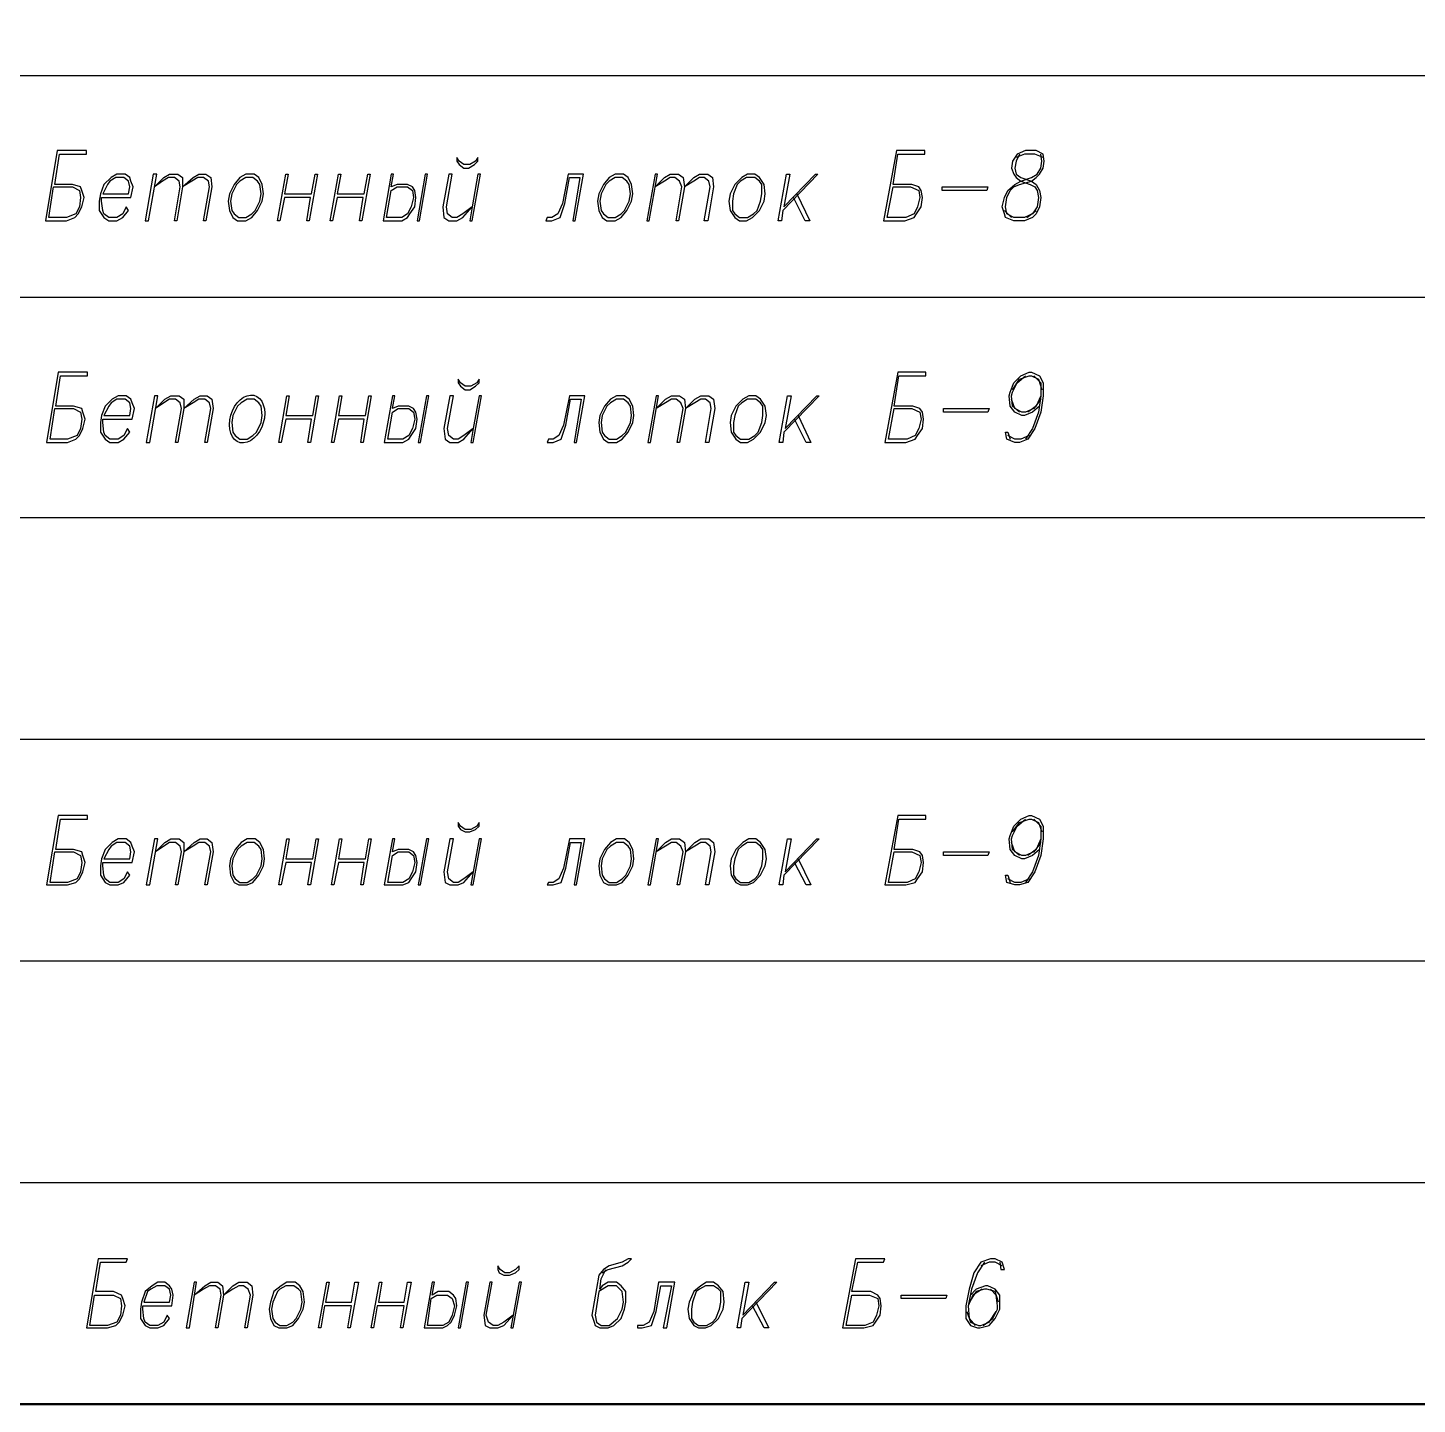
# Model space of a CAD drawing. Header units: millimetres. Extents: x 4241 to 6572, y 870 to 1291.
# Drawn here: x 5782.4 to 5832.6, y 977.6 to 1027.2 of the extents above; entities that cross this region are included whole.
import ezdxf

# ---------------------------------------------------------------- set-up
doc = ezdxf.new("R2010")
doc.units = ezdxf.units.MM
doc.layers.add('PDF _0', color=7, linetype='Continuous')

msp = doc.modelspace()

# ---------------------------------------------------------------- linework, layer by layer
at = {"layer": 'PDF _0', "lineweight": 50}
msp.add_lwpolyline([(5883.6259, 977.5531), (5693.6273, 977.5531), (5693.6273, 1176.5266), (5883.6259, 1176.5266)], close=True, dxfattribs=at)
at = {"layer": 'PDF _0', "lineweight": 30}
for points in [[(5693.6273, 1025.5184), (5883.6259, 1025.5184)], [(5693.6273, 1017.5171), (5883.6259, 1017.5171)], [(5693.6273, 1009.5582), (5883.6259, 1009.5582)], [(5693.6273, 1001.5569), (5883.6259, 1001.5569)], [(5693.6273, 993.5556), (5883.6259, 993.5556)], [(5693.6273, 985.5543), (5883.6259, 985.5543)]]:
    msp.add_lwpolyline(points, dxfattribs=at)
at = {"layer": 'PDF _0', "lineweight": 25}
for points in [[(5783.5888, 1022.682), (5784.5625, 1022.682), (5784.5625, 1022.809), (5783.5041, 1022.809), (5783.0808, 1020.2689), (5783.8428, 1020.2689), (5784.1391, 1020.3959), (5784.2662, 1020.5229), (5784.3932, 1020.7769), (5784.4778, 1021.1156), (5784.3932, 1021.3696), (5784.3508, 1021.4966), (5784.0545, 1021.5813), (5783.4195, 1021.5813)], [(5798.7023, 1022.555), (5798.6176, 1022.428), (5798.406, 1022.301), (5798.1943, 1022.301), (5798.025, 1022.428), (5797.9403, 1022.555), (5797.9403, 1022.428), (5798.025, 1022.301), (5798.1943, 1022.1739), (5798.3636, 1022.1739), (5798.5753, 1022.301), (5798.7023, 1022.428)], [(5813.8582, 1022.682), (5814.8319, 1022.682), (5814.8319, 1022.809), (5813.8158, 1022.809), (5813.3502, 1020.2689), (5814.1122, 1020.2689), (5814.4509, 1020.3959), (5814.5355, 1020.5229), (5814.7049, 1020.7769), (5814.7472, 1021.1156), (5814.7049, 1021.3696), (5814.6202, 1021.4966), (5814.3662, 1021.5813), (5813.6888, 1021.5813)], [(5818.4727, 1022.809), (5818.1763, 1022.682), (5818.007, 1022.428), (5817.9647, 1022.1739), (5818.0493, 1021.9623), (5818.134, 1021.8353), (5818.3033, 1021.7083), (5818.642, 1021.5813), (5818.8113, 1021.4966), (5818.896, 1021.3696), (5818.9384, 1021.1156), (5818.896, 1020.7769), (5818.7267, 1020.5229), (5818.4303, 1020.3959), (5818.0493, 1020.3959), (5817.7953, 1020.5229), (5817.753, 1020.7769), (5817.7953, 1021.1156), (5817.9223, 1021.3696), (5818.0493, 1021.4966), (5818.261, 1021.5813), (5818.6843, 1021.7083), (5818.8537, 1021.8353), (5818.9807, 1021.9623), (5819.1077, 1022.1739), (5819.15, 1022.428), (5819.1077, 1022.682), (5818.8537, 1022.809)], [(5783.3771, 1021.4966), (5784.0545, 1021.4966), (5784.3085, 1021.3696), (5784.3508, 1021.1156), (5784.3085, 1020.7769), (5784.1815, 1020.5229), (5783.8428, 1020.3959), (5783.2078, 1020.3959)], [(5785.1128, 1021.1156), (5786.1712, 1021.1156), (5786.2559, 1021.4966), (5786.1712, 1021.7083), (5786.1289, 1021.8353), (5785.9595, 1021.9623), (5785.6632, 1021.9623), (5785.4515, 1021.8353), (5785.1975, 1021.5813), (5785.0705, 1021.2426), (5785.0282, 1020.9886), (5785.0282, 1020.6499), (5785.1975, 1020.3959), (5785.3669, 1020.2689), (5785.6632, 1020.2689), (5785.8749, 1020.3959), (5786.0865, 1020.6499), (5786.0019, 1020.7769), (5785.8749, 1020.5229), (5785.6632, 1020.3959), (5785.3669, 1020.3959), (5785.1975, 1020.5229), (5785.1552, 1020.6499), (5785.1128, 1020.9886)], [(5786.0865, 1021.2426), (5786.1289, 1021.4966), (5786.0865, 1021.7083), (5785.9172, 1021.8353), (5785.6209, 1021.8353), (5785.4092, 1021.7083), (5785.3245, 1021.5813), (5785.1552, 1021.2426)], [(5786.8062, 1020.2689), (5787.1026, 1021.9623), (5786.9756, 1021.9623), (5786.6792, 1020.2689)], [(5787.8223, 1020.2689), (5787.7376, 1020.2689), (5787.9493, 1021.4966), (5787.9069, 1021.7083), (5787.7376, 1021.8353), (5787.5259, 1021.8353), (5787.3143, 1021.7083), (5787.0179, 1021.4966), (5787.3566, 1021.8353), (5787.5683, 1021.9623), (5787.8646, 1021.9623), (5788.0339, 1021.8353), (5788.0339, 1021.4966)], [(5788.8806, 1020.2689), (5788.796, 1020.2689), (5789.0076, 1021.4966), (5788.9653, 1021.7083), (5788.796, 1021.8353), (5788.5843, 1021.8353), (5788.3726, 1021.7083), (5788.0339, 1021.4966), (5788.415, 1021.8353), (5788.6266, 1021.9623), (5788.8806, 1021.9623), (5789.05, 1021.8353), (5789.0923, 1021.4966)], [(5790.32, 1021.9623), (5790.1084, 1021.8353), (5789.8967, 1021.5813), (5789.7273, 1021.2426), (5789.685, 1020.9886), (5789.7273, 1020.6499), (5789.8543, 1020.3959), (5790.0237, 1020.2689), (5790.32, 1020.2689), (5790.5317, 1020.3959), (5790.7434, 1020.6499), (5790.9127, 1020.9886), (5790.955, 1021.2426), (5790.9127, 1021.5813), (5790.7857, 1021.8353), (5790.6164, 1021.9623)], [(5790.32, 1021.8353), (5790.1084, 1021.7083), (5789.9813, 1021.5813), (5789.812, 1021.2426), (5789.7697, 1020.9886), (5789.812, 1020.6499), (5789.8967, 1020.5229), (5790.066, 1020.3959), (5790.32, 1020.3959), (5790.5317, 1020.5229), (5790.6587, 1020.6499), (5790.828, 1020.9886), (5790.8704, 1021.2426), (5790.828, 1021.5813), (5790.7434, 1021.7083), (5790.574, 1021.8353)], [(5791.5477, 1020.2689), (5791.4631, 1020.2689), (5791.7594, 1021.9623), (5791.8441, 1021.9623), (5791.7171, 1021.2426), (5792.6908, 1021.2426), (5792.8178, 1021.9623), (5792.9025, 1021.9623), (5792.6061, 1020.2689), (5792.5214, 1020.2689), (5792.6484, 1021.1156), (5791.7171, 1021.1156)], [(5793.4528, 1020.2689), (5793.3681, 1020.2689), (5793.6645, 1021.9623), (5793.7491, 1021.9623), (5793.6221, 1021.2426), (5794.5958, 1021.2426), (5794.7228, 1021.9623), (5794.8075, 1021.9623), (5794.5112, 1020.2689), (5794.4265, 1020.2689), (5794.5535, 1021.1156), (5793.6221, 1021.1156)], [(5795.5695, 1021.9623), (5795.2732, 1020.2689), (5795.9506, 1020.2689), (5796.1622, 1020.3959), (5796.2469, 1020.5229), (5796.4162, 1020.7769), (5796.4586, 1021.1156), (5796.4162, 1021.3696), (5796.3316, 1021.4966), (5796.1622, 1021.5813), (5795.7812, 1021.5813), (5795.5695, 1021.4966), (5795.6542, 1021.9623)], [(5795.5695, 1021.3696), (5795.7812, 1021.4966), (5796.1622, 1021.4966), (5796.3316, 1021.3696), (5796.3739, 1021.1156), (5796.2892, 1020.7769), (5796.1622, 1020.5229), (5795.9506, 1020.3959), (5795.4002, 1020.3959)], [(5796.8819, 1021.9623), (5796.7973, 1021.9623), (5796.5009, 1020.2689), (5796.5856, 1020.2689)], [(5798.4906, 1020.7769), (5798.152, 1020.5229), (5797.9403, 1020.3959), (5797.771, 1020.3959), (5797.6016, 1020.5229), (5797.5593, 1020.7769), (5797.771, 1021.9623), (5797.6439, 1021.9623), (5797.4323, 1020.7769), (5797.4746, 1020.3959), (5797.6439, 1020.2689), (5797.9403, 1020.2689), (5798.152, 1020.3959), (5798.4906, 1020.7769), (5798.406, 1020.2689), (5798.4906, 1020.2689), (5798.787, 1021.9623), (5798.7023, 1021.9623)], [(5802.1314, 1020.2689), (5802.2161, 1020.2689), (5802.5124, 1021.9623), (5801.9621, 1021.9623), (5801.7504, 1020.9039), (5801.5811, 1020.5229), (5801.3694, 1020.3959), (5801.2001, 1020.3959), (5801.1577, 1020.2689), (5801.3694, 1020.2689), (5801.6658, 1020.3959), (5801.8351, 1020.9039), (5802.0044, 1021.8353), (5802.3854, 1021.8353)], [(5803.6555, 1021.9623), (5803.4438, 1021.8353), (5803.2321, 1021.5813), (5803.0628, 1021.2426), (5803.0205, 1020.9886), (5803.0628, 1020.6499), (5803.1898, 1020.3959), (5803.3591, 1020.2689), (5803.6555, 1020.2689), (5803.8672, 1020.3959), (5804.0788, 1020.6499), (5804.2482, 1020.9886), (5804.2905, 1021.2426), (5804.2482, 1021.5813), (5804.1212, 1021.8353), (5803.9518, 1021.9623)], [(5803.6555, 1021.8353), (5803.4438, 1021.7083), (5803.3168, 1021.5813), (5803.1475, 1021.2426), (5803.1051, 1020.9886), (5803.1475, 1020.6499), (5803.2321, 1020.5229), (5803.4015, 1020.3959), (5803.6555, 1020.3959), (5803.8672, 1020.5229), (5803.9942, 1020.6499), (5804.1635, 1020.9886), (5804.2058, 1021.2426), (5804.1635, 1021.5813), (5804.0788, 1021.7083), (5803.9095, 1021.8353)], [(5804.8832, 1020.2689), (5805.1795, 1021.9623), (5805.0949, 1021.9623), (5804.7985, 1020.2689)], [(5805.9416, 1020.2689), (5805.8569, 1020.2689), (5806.0686, 1021.4966), (5805.9839, 1021.7083), (5805.8146, 1021.8353), (5805.6452, 1021.8353), (5805.4336, 1021.7083), (5805.0949, 1021.4966), (5805.4336, 1021.8353), (5805.6452, 1021.9623), (5805.9416, 1021.9623), (5806.1109, 1021.8353), (5806.1532, 1021.4966)], [(5806.9999, 1020.2689), (5806.8729, 1020.2689), (5807.0846, 1021.4966), (5807.0423, 1021.7083), (5806.8729, 1021.8353), (5806.7036, 1021.8353), (5806.4919, 1021.7083), (5806.1532, 1021.4966), (5806.4919, 1021.8353), (5806.7036, 1021.9623), (5806.9999, 1021.9623), (5807.1693, 1021.8353), (5807.2116, 1021.4966)], [(5808.4393, 1021.9623), (5808.2276, 1021.8353), (5807.9736, 1021.5813), (5807.8043, 1021.2426), (5807.762, 1020.9886), (5807.8043, 1020.6499), (5807.9736, 1020.3959), (5808.143, 1020.2689), (5808.397, 1020.2689), (5808.6087, 1020.3959), (5808.8627, 1020.6499), (5809.032, 1020.9886), (5809.0743, 1021.2426), (5809.032, 1021.5813), (5808.8627, 1021.8353), (5808.6933, 1021.9623)], [(5808.397, 1021.8353), (5808.1853, 1021.7083), (5808.0583, 1021.5813), (5807.9313, 1021.2426), (5807.889, 1020.9886), (5807.889, 1020.6499), (5807.9736, 1020.5229), (5808.143, 1020.3959), (5808.4393, 1020.3959), (5808.651, 1020.5229), (5808.778, 1020.6499), (5808.905, 1020.9886), (5808.9473, 1021.2426), (5808.9473, 1021.5813), (5808.8627, 1021.7083), (5808.6933, 1021.8353)], [(5809.7517, 1020.7769), (5810.8947, 1021.9623), (5810.9794, 1021.9623), (5809.7094, 1020.6499), (5809.667, 1020.2689), (5809.54, 1020.2689), (5809.8364, 1021.9623), (5809.9634, 1021.9623)], [(5813.6888, 1021.4966), (5814.3239, 1021.4966), (5814.6202, 1021.3696), (5814.6625, 1021.1156), (5814.5779, 1020.7769), (5814.4509, 1020.5229), (5814.1545, 1020.3959), (5813.4772, 1020.3959)], [(5817.0756, 1021.3696), (5815.4669, 1021.3696), (5815.4669, 1021.4966), (5817.118, 1021.4966)], [(5783.6311, 1014.6807), (5784.6048, 1014.6807), (5784.6048, 1014.8077), (5783.5465, 1014.8077), (5783.1231, 1012.2676), (5783.8851, 1012.2676), (5784.1815, 1012.3946), (5784.3085, 1012.5216), (5784.4355, 1012.7756), (5784.5202, 1013.1143), (5784.4355, 1013.3683), (5784.3932, 1013.4953), (5784.0968, 1013.58), (5783.4618, 1013.58)], [(5798.7447, 1014.5537), (5798.66, 1014.4267), (5798.4483, 1014.2997), (5798.2366, 1014.2997), (5798.0673, 1014.4267), (5797.9826, 1014.5537), (5797.9826, 1014.4267), (5798.0673, 1014.2997), (5798.2366, 1014.1727), (5798.406, 1014.1727), (5798.6176, 1014.2997), (5798.7447, 1014.4267)], [(5813.9005, 1014.6807), (5814.8742, 1014.6807), (5814.8742, 1014.8077), (5813.8582, 1014.8077), (5813.3925, 1012.2676), (5814.1545, 1012.2676), (5814.4932, 1012.3946), (5814.5779, 1012.5216), (5814.7472, 1012.7756), (5814.7895, 1013.1143), (5814.7472, 1013.3683), (5814.6625, 1013.4953), (5814.4085, 1013.58), (5813.7312, 1013.58)], [(5785.1552, 1013.1143), (5786.2136, 1013.1143), (5786.2982, 1013.4953), (5786.2136, 1013.707), (5786.1712, 1013.834), (5786.0019, 1013.961), (5785.7055, 1013.961), (5785.4939, 1013.834), (5785.2399, 1013.58), (5785.1128, 1013.2413), (5785.0705, 1012.9873), (5785.0705, 1012.6486), (5785.2399, 1012.3946), (5785.4092, 1012.2676), (5785.7055, 1012.2676), (5785.9172, 1012.3946), (5786.1289, 1012.6486), (5786.0442, 1012.7756), (5785.9172, 1012.5216), (5785.7055, 1012.3946), (5785.4092, 1012.3946), (5785.2399, 1012.5216), (5785.1975, 1012.6486), (5785.1552, 1012.9873)], [(5786.8486, 1012.2676), (5787.1449, 1013.961), (5787.0179, 1013.961), (5786.7216, 1012.2676)], [(5787.8646, 1012.2676), (5787.7799, 1012.2676), (5787.9916, 1013.4953), (5787.9493, 1013.707), (5787.7799, 1013.834), (5787.5683, 1013.834), (5787.3566, 1013.707), (5787.0602, 1013.4953), (5787.3989, 1013.834), (5787.6106, 1013.961), (5787.9069, 1013.961), (5788.0763, 1013.834), (5788.0763, 1013.4953)], [(5788.923, 1012.2676), (5788.8383, 1012.2676), (5789.05, 1013.4953), (5789.0076, 1013.707), (5788.8383, 1013.834), (5788.6266, 1013.834), (5788.415, 1013.707), (5788.0763, 1013.4953), (5788.4573, 1013.834), (5788.669, 1013.961), (5788.923, 1013.961), (5789.0923, 1013.834), (5789.1347, 1013.4953)], [(5791.5901, 1012.2676), (5791.5054, 1012.2676), (5791.8017, 1013.961), (5791.8864, 1013.961), (5791.7594, 1013.2413), (5792.7331, 1013.2413), (5792.8601, 1013.961), (5792.9448, 1013.961), (5792.6484, 1012.2676), (5792.5638, 1012.2676), (5792.6908, 1013.1143), (5791.7594, 1013.1143)], [(5793.4951, 1012.2676), (5793.4105, 1012.2676), (5793.7068, 1013.961), (5793.7915, 1013.961), (5793.6645, 1013.2413), (5794.6382, 1013.2413), (5794.7652, 1013.961), (5794.8499, 1013.961), (5794.5535, 1012.2676), (5794.4688, 1012.2676), (5794.5958, 1013.1143), (5793.6645, 1013.1143)], [(5795.6119, 1013.961), (5795.3155, 1012.2676), (5795.9929, 1012.2676), (5796.2046, 1012.3946), (5796.2892, 1012.5216), (5796.4586, 1012.7756), (5796.5009, 1013.1143), (5796.4586, 1013.3683), (5796.3739, 1013.4953), (5796.2046, 1013.58), (5795.8236, 1013.58), (5795.6119, 1013.4953), (5795.6965, 1013.961)], [(5796.9243, 1013.961), (5796.8396, 1013.961), (5796.5432, 1012.2676), (5796.6279, 1012.2676)], [(5798.533, 1012.7756), (5798.1943, 1012.5216), (5797.9826, 1012.3946), (5797.8133, 1012.3946), (5797.6439, 1012.5216), (5797.6016, 1012.7756), (5797.8133, 1013.961), (5797.6863, 1013.961), (5797.4746, 1012.7756), (5797.5169, 1012.3946), (5797.6863, 1012.2676), (5797.9826, 1012.2676), (5798.1943, 1012.3946), (5798.533, 1012.7756), (5798.4483, 1012.2676), (5798.533, 1012.2676), (5798.8293, 1013.961), (5798.7447, 1013.961)], [(5802.1738, 1012.2676), (5802.2584, 1012.2676), (5802.5548, 1013.961), (5802.0044, 1013.961), (5801.7928, 1012.9026), (5801.6234, 1012.5216), (5801.4117, 1012.3946), (5801.2424, 1012.3946), (5801.2001, 1012.2676), (5801.4117, 1012.2676), (5801.7081, 1012.3946), (5801.8774, 1012.9026), (5802.0468, 1013.834), (5802.4278, 1013.834)], [(5803.6978, 1013.961), (5803.4862, 1013.834), (5803.2745, 1013.58), (5803.1051, 1013.2413), (5803.0628, 1012.9873), (5803.1051, 1012.6486), (5803.2321, 1012.3946), (5803.4015, 1012.2676), (5803.6978, 1012.2676), (5803.9095, 1012.3946), (5804.1212, 1012.6486), (5804.2905, 1012.9873), (5804.3328, 1013.2413), (5804.2905, 1013.58), (5804.1635, 1013.834), (5803.9942, 1013.961)], [(5804.9255, 1012.2676), (5805.2219, 1013.961), (5805.1372, 1013.961), (5804.8409, 1012.2676)], [(5805.9839, 1012.2676), (5805.8992, 1012.2676), (5806.1109, 1013.4953), (5806.0262, 1013.707), (5805.8569, 1013.834), (5805.6876, 1013.834), (5805.4759, 1013.707), (5805.1372, 1013.4953), (5805.4759, 1013.834), (5805.6876, 1013.961), (5805.9839, 1013.961), (5806.1532, 1013.834), (5806.1956, 1013.4953)], [(5807.0423, 1012.2676), (5806.9153, 1012.2676), (5807.1269, 1013.4953), (5807.0846, 1013.707), (5806.9153, 1013.834), (5806.7459, 1013.834), (5806.5343, 1013.707), (5806.1956, 1013.4953), (5806.5343, 1013.834), (5806.7459, 1013.961), (5807.0423, 1013.961), (5807.2116, 1013.834), (5807.2539, 1013.4953)], [(5808.4817, 1013.961), (5808.27, 1013.834), (5808.016, 1013.58), (5807.8466, 1013.2413), (5807.8043, 1012.9873), (5807.8466, 1012.6486), (5808.016, 1012.3946), (5808.1853, 1012.2676), (5808.4393, 1012.2676), (5808.651, 1012.3946), (5808.905, 1012.6486), (5809.0743, 1012.9873), (5809.1167, 1013.2413), (5809.0743, 1013.58), (5808.905, 1013.834), (5808.7357, 1013.961)], [(5809.794, 1012.7756), (5810.9371, 1013.961), (5811.0217, 1013.961), (5809.7517, 1012.6486), (5809.7094, 1012.2676), (5809.5824, 1012.2676), (5809.8787, 1013.961), (5810.0057, 1013.961)], [(5783.4195, 1013.4953), (5784.0968, 1013.4953), (5784.3508, 1013.3683), (5784.3932, 1013.1143), (5784.3508, 1012.7756), (5784.2238, 1012.5216), (5783.8851, 1012.3946), (5783.2501, 1012.3946)], [(5786.1289, 1013.2413), (5786.1712, 1013.4953), (5786.1289, 1013.707), (5785.9595, 1013.834), (5785.6632, 1013.834), (5785.4515, 1013.707), (5785.3669, 1013.58), (5785.1975, 1013.2413)], [(5790.3624, 1013.834), (5790.1507, 1013.707), (5790.0237, 1013.58), (5789.8543, 1013.2413), (5789.812, 1012.9873), (5789.8543, 1012.6486), (5789.939, 1012.5216), (5790.1084, 1012.3946), (5790.3624, 1012.3946), (5790.574, 1012.5216), (5790.701, 1012.6486), (5790.8704, 1012.9873), (5790.9127, 1013.2413), (5790.8704, 1013.58), (5790.7857, 1013.707), (5790.6164, 1013.834)], [(5795.6119, 1013.3683), (5795.8236, 1013.4953), (5796.2046, 1013.4953), (5796.3739, 1013.3683), (5796.4162, 1013.1143), (5796.3316, 1012.7756), (5796.2046, 1012.5216), (5795.9929, 1012.3946), (5795.4425, 1012.3946)], [(5803.6978, 1013.834), (5803.4862, 1013.707), (5803.3591, 1013.58), (5803.1898, 1013.2413), (5803.1475, 1012.9873), (5803.1898, 1012.6486), (5803.2745, 1012.5216), (5803.4438, 1012.3946), (5803.6978, 1012.3946), (5803.9095, 1012.5216), (5804.0365, 1012.6486), (5804.2058, 1012.9873), (5804.2482, 1013.2413), (5804.2058, 1013.58), (5804.1212, 1013.707), (5803.9518, 1013.834)], [(5808.4393, 1013.834), (5808.2276, 1013.707), (5808.1006, 1013.58), (5807.9736, 1013.2413), (5807.9313, 1012.9873), (5807.9313, 1012.6486), (5808.016, 1012.5216), (5808.1853, 1012.3946), (5808.4817, 1012.3946), (5808.6933, 1012.5216), (5808.8203, 1012.6486), (5808.9473, 1012.9873), (5808.9897, 1013.2413), (5808.9897, 1013.58), (5808.905, 1013.707), (5808.7357, 1013.834)], [(5813.7312, 1013.4953), (5814.3662, 1013.4953), (5814.6625, 1013.3683), (5814.7049, 1013.1143), (5814.6202, 1012.7756), (5814.4932, 1012.5216), (5814.1969, 1012.3946), (5813.5195, 1012.3946)], [(5817.118, 1013.3683), (5815.5092, 1013.3683), (5815.5092, 1013.4953), (5817.1603, 1013.4953)], [(5783.6311, 998.6781), (5784.6048, 998.6781), (5784.6048, 998.8051), (5783.5465, 998.8051), (5783.1231, 996.3074), (5783.8851, 996.3074), (5784.1815, 996.3921), (5784.3085, 996.5191), (5784.4355, 996.7731), (5784.5202, 997.1117), (5784.4355, 997.3658), (5784.3932, 997.4928), (5784.0968, 997.5774), (5783.4618, 997.5774)], [(5798.7447, 998.5511), (5798.66, 998.4241), (5798.4483, 998.2971), (5798.2366, 998.2971), (5798.0673, 998.4241), (5797.9826, 998.5511), (5797.9826, 998.4241), (5798.0673, 998.2971), (5798.2366, 998.2125), (5798.406, 998.2125), (5798.6176, 998.2971), (5798.7447, 998.4241)], [(5813.9005, 998.6781), (5814.8742, 998.6781), (5814.8742, 998.8051), (5813.8582, 998.8051), (5813.3925, 996.3074), (5814.1545, 996.3074), (5814.4932, 996.3921), (5814.5779, 996.5191), (5814.7472, 996.7731), (5814.7895, 997.1117), (5814.7472, 997.3658), (5814.6625, 997.4928), (5814.4085, 997.5774), (5813.7312, 997.5774)], [(5785.1552, 997.1117), (5786.2136, 997.1117), (5786.2982, 997.4928), (5786.2136, 997.7044), (5786.1712, 997.8314), (5786.0019, 997.9584), (5785.7055, 997.9584), (5785.4939, 997.8314), (5785.2399, 997.5774), (5785.1128, 997.2388), (5785.0705, 996.9847), (5785.0705, 996.6461), (5785.2399, 996.3921), (5785.4092, 996.3074), (5785.7055, 996.3074), (5785.9172, 996.3921), (5786.1289, 996.6461), (5786.0442, 996.7731), (5785.9172, 996.5191), (5785.7055, 996.3921), (5785.4092, 996.3921), (5785.2399, 996.5191), (5785.1975, 996.6461), (5785.1552, 996.9847)], [(5786.8486, 996.3074), (5787.1449, 997.9584), (5787.0179, 997.9584), (5786.7216, 996.3074)], [(5787.8646, 996.3074), (5787.7799, 996.3074), (5787.9916, 997.4928), (5787.9493, 997.7044), (5787.7799, 997.8314), (5787.5683, 997.8314), (5787.3566, 997.7044), (5787.0602, 997.4928), (5787.3989, 997.8314), (5787.6106, 997.9584), (5787.9069, 997.9584), (5788.0763, 997.8314), (5788.0763, 997.4928)], [(5788.923, 996.3074), (5788.8383, 996.3074), (5789.05, 997.4928), (5789.0076, 997.7044), (5788.8383, 997.8314), (5788.6266, 997.8314), (5788.415, 997.7044), (5788.0763, 997.4928), (5788.4573, 997.8314), (5788.669, 997.9584), (5788.923, 997.9584), (5789.0923, 997.8314), (5789.1347, 997.4928)], [(5790.3624, 997.9584), (5790.1507, 997.8314), (5789.939, 997.5774), (5789.7697, 997.2388), (5789.7273, 996.9847), (5789.7697, 996.6461), (5789.8967, 996.3921), (5790.066, 996.3074), (5790.3624, 996.3074), (5790.574, 996.3921), (5790.7857, 996.6461), (5790.955, 996.9847), (5790.9974, 997.2388), (5790.955, 997.5774), (5790.828, 997.8314), (5790.6587, 997.9584)], [(5791.5901, 996.3074), (5791.5054, 996.3074), (5791.8017, 997.9584), (5791.8864, 997.9584), (5791.7594, 997.2388), (5792.7331, 997.2388), (5792.8601, 997.9584), (5792.9448, 997.9584), (5792.6484, 996.3074), (5792.5638, 996.3074), (5792.6908, 997.1117), (5791.7594, 997.1117)], [(5793.4951, 996.3074), (5793.4105, 996.3074), (5793.7068, 997.9584), (5793.7915, 997.9584), (5793.6645, 997.2388), (5794.6382, 997.2388), (5794.7652, 997.9584), (5794.8499, 997.9584), (5794.5535, 996.3074), (5794.4688, 996.3074), (5794.5958, 997.1117), (5793.6645, 997.1117)], [(5795.6119, 997.9584), (5795.3155, 996.3074), (5795.9929, 996.3074), (5796.2046, 996.3921), (5796.2892, 996.5191), (5796.4586, 996.7731), (5796.5009, 997.1117), (5796.4586, 997.3658), (5796.3739, 997.4928), (5796.2046, 997.5774), (5795.8236, 997.5774), (5795.6119, 997.4928), (5795.6965, 997.9584)], [(5796.9243, 997.9584), (5796.8396, 997.9584), (5796.5432, 996.3074), (5796.6279, 996.3074)], [(5798.533, 996.7731), (5798.1943, 996.5191), (5797.9826, 996.3921), (5797.8133, 996.3921), (5797.6439, 996.5191), (5797.6016, 996.7731), (5797.8133, 997.9584), (5797.6863, 997.9584), (5797.4746, 996.7731), (5797.5169, 996.3921), (5797.6863, 996.3074), (5797.9826, 996.3074), (5798.1943, 996.3921), (5798.533, 996.7731), (5798.4483, 996.3074), (5798.533, 996.3074), (5798.8293, 997.9584), (5798.7447, 997.9584)], [(5802.1738, 996.3074), (5802.2584, 996.3074), (5802.5548, 997.9584), (5802.0044, 997.9584), (5801.7928, 996.9001), (5801.6234, 996.5191), (5801.4117, 996.3921), (5801.2424, 996.3921), (5801.2001, 996.3074), (5801.4117, 996.3074), (5801.7081, 996.3921), (5801.8774, 996.9001), (5802.0468, 997.8314), (5802.4278, 997.8314)], [(5803.6978, 997.9584), (5803.4862, 997.8314), (5803.2745, 997.5774), (5803.1051, 997.2388), (5803.0628, 996.9847), (5803.1051, 996.6461), (5803.2321, 996.3921), (5803.4015, 996.3074), (5803.6978, 996.3074), (5803.9095, 996.3921), (5804.1212, 996.6461), (5804.2905, 996.9847), (5804.3328, 997.2388), (5804.2905, 997.5774), (5804.1635, 997.8314), (5803.9942, 997.9584)], [(5804.9255, 996.3074), (5805.2219, 997.9584), (5805.1372, 997.9584), (5804.8409, 996.3074)], [(5805.9839, 996.3074), (5805.8992, 996.3074), (5806.1109, 997.4928), (5806.0262, 997.7044), (5805.8569, 997.8314), (5805.6876, 997.8314), (5805.4759, 997.7044), (5805.1372, 997.4928), (5805.4759, 997.8314), (5805.6876, 997.9584), (5805.9839, 997.9584), (5806.1532, 997.8314), (5806.1956, 997.4928)], [(5807.0423, 996.3074), (5806.9153, 996.3074), (5807.1269, 997.4928), (5807.0846, 997.7044), (5806.9153, 997.8314), (5806.7459, 997.8314), (5806.5343, 997.7044), (5806.1956, 997.4928), (5806.5343, 997.8314), (5806.7459, 997.9584), (5807.0423, 997.9584), (5807.2116, 997.8314), (5807.2539, 997.4928)], [(5808.4817, 997.9584), (5808.27, 997.8314), (5808.016, 997.5774), (5807.8466, 997.2388), (5807.8043, 996.9847), (5807.8466, 996.6461), (5808.016, 996.3921), (5808.1853, 996.3074), (5808.4393, 996.3074), (5808.651, 996.3921), (5808.905, 996.6461), (5809.0743, 996.9847), (5809.1167, 997.2388), (5809.0743, 997.5774), (5808.905, 997.8314), (5808.7357, 997.9584)], [(5809.794, 996.7731), (5810.9371, 997.9584), (5811.0217, 997.9584), (5809.7517, 996.6461), (5809.7094, 996.3074), (5809.5824, 996.3074), (5809.8787, 997.9584), (5810.0057, 997.9584)], [(5783.4195, 997.4928), (5784.0968, 997.4928), (5784.3508, 997.3658), (5784.3932, 997.1117), (5784.3508, 996.7731), (5784.2238, 996.5191), (5783.8851, 996.3921), (5783.2501, 996.3921)], [(5786.1289, 997.2388), (5786.1712, 997.4928), (5786.1289, 997.7044), (5785.9595, 997.8314), (5785.6632, 997.8314), (5785.4515, 997.7044), (5785.3669, 997.5774), (5785.1975, 997.2388)], [(5790.3624, 997.8314), (5790.1507, 997.7044), (5790.0237, 997.5774), (5789.8543, 997.2388), (5789.812, 996.9847), (5789.8543, 996.6461), (5789.939, 996.5191), (5790.1084, 996.3921), (5790.3624, 996.3921), (5790.574, 996.5191), (5790.701, 996.6461), (5790.8704, 996.9847), (5790.9127, 997.2388), (5790.8704, 997.5774), (5790.7857, 997.7044), (5790.6164, 997.8314)], [(5795.6119, 997.3658), (5795.8236, 997.4928), (5796.2046, 997.4928), (5796.3739, 997.3658), (5796.4162, 997.1117), (5796.3316, 996.7731), (5796.2046, 996.5191), (5795.9929, 996.3921), (5795.4425, 996.3921)], [(5803.6978, 997.8314), (5803.4862, 997.7044), (5803.3591, 997.5774), (5803.1898, 997.2388), (5803.1475, 996.9847), (5803.1898, 996.6461), (5803.2745, 996.5191), (5803.4438, 996.3921), (5803.6978, 996.3921), (5803.9095, 996.5191), (5804.0365, 996.6461), (5804.2058, 996.9847), (5804.2482, 997.2388), (5804.2058, 997.5774), (5804.1212, 997.7044), (5803.9518, 997.8314)], [(5808.4393, 997.8314), (5808.2276, 997.7044), (5808.1006, 997.5774), (5807.9736, 997.2388), (5807.9313, 996.9847), (5807.9313, 996.6461), (5808.016, 996.5191), (5808.1853, 996.3921), (5808.4817, 996.3921), (5808.6933, 996.5191), (5808.8203, 996.6461), (5808.9473, 996.9847), (5808.9897, 997.2388), (5808.9897, 997.5774), (5808.905, 997.7044), (5808.7357, 997.8314)], [(5813.7312, 997.4928), (5814.3662, 997.4928), (5814.6625, 997.3658), (5814.7049, 997.1117), (5814.6202, 996.7731), (5814.4932, 996.5191), (5814.1969, 996.3921), (5813.5195, 996.3921)], [(5817.118, 997.3658), (5815.5092, 997.3658), (5815.5092, 997.4928), (5817.1603, 997.4928)], [(5785.0705, 982.6756), (5786.0019, 982.6756), (5786.0442, 982.8026), (5784.9858, 982.8026), (5784.5625, 980.3048), (5785.3245, 980.3048), (5785.6209, 980.3895), (5785.7479, 980.5165), (5785.8749, 980.7705), (5785.9595, 981.1092), (5785.8749, 981.3632), (5785.8325, 981.4902), (5785.5362, 981.6172), (5784.9012, 981.6172)], [(5800.184, 982.5486), (5800.057, 982.4216), (5799.8454, 982.2946), (5799.676, 982.2946), (5799.5067, 982.4216), (5799.422, 982.5486), (5799.422, 982.4216), (5799.4643, 982.2946), (5799.6337, 982.2099), (5799.8454, 982.2099), (5800.057, 982.2946), (5800.184, 982.4216)], [(5812.4188, 982.6756), (5813.3502, 982.6756), (5813.3925, 982.8026), (5812.3341, 982.8026), (5811.8684, 980.3048), (5812.6305, 980.3048), (5812.9691, 980.3895), (5813.0538, 980.5165), (5813.2232, 980.7705), (5813.2655, 981.1092), (5813.2232, 981.3632), (5813.1385, 981.4902), (5812.8845, 981.6172), (5812.2071, 981.6172)], [(5786.5946, 981.1092), (5787.6529, 981.1092), (5787.6953, 981.4902), (5787.6529, 981.7019), (5787.5683, 981.8289), (5787.3989, 981.9559), (5787.1449, 981.9559), (5786.9332, 981.8289), (5786.6792, 981.6172), (5786.5522, 981.2362), (5786.5099, 980.9822), (5786.5099, 980.6435), (5786.6792, 980.3895), (5786.8486, 980.3048), (5787.1449, 980.3048), (5787.3566, 980.3895), (5787.5683, 980.6435), (5787.4836, 980.7705), (5787.3566, 980.5165), (5787.1449, 980.3895), (5786.8486, 980.3895), (5786.6792, 980.5165), (5786.6369, 980.6435), (5786.5946, 980.9822)], [(5788.288, 980.3048), (5788.542, 981.9559), (5788.4573, 981.9559), (5788.161, 980.3048)], [(5789.304, 980.3048), (5789.2193, 980.3048), (5789.431, 981.4902), (5789.3887, 981.7019), (5789.2193, 981.8289), (5789.0076, 981.8289), (5788.796, 981.7019), (5788.4573, 981.4902), (5788.8383, 981.8289), (5789.05, 981.9559), (5789.304, 981.9559), (5789.4733, 981.8289), (5789.5157, 981.4902)], [(5790.3624, 980.3048), (5790.2777, 980.3048), (5790.4894, 981.4902), (5790.4047, 981.7019), (5790.2354, 981.8289), (5790.066, 981.8289), (5789.8543, 981.7019), (5789.5157, 981.4902), (5789.8543, 981.8289), (5790.066, 981.9559), (5790.3624, 981.9559), (5790.5317, 981.8289), (5790.574, 981.4902)], [(5791.8017, 981.9559), (5791.5901, 981.8289), (5791.3361, 981.6172), (5791.2091, 981.2362), (5791.1667, 980.9822), (5791.2091, 980.6435), (5791.3361, 980.3895), (5791.5054, 980.3048), (5791.8017, 980.3048), (5792.0134, 980.3895), (5792.2251, 980.6435), (5792.3944, 980.9822), (5792.4368, 981.2362), (5792.3944, 981.6172), (5792.2674, 981.8289), (5792.0981, 981.9559)], [(5793.0295, 980.3048), (5792.9448, 980.3048), (5793.2411, 981.9559), (5793.3258, 981.9559), (5793.1988, 981.2362), (5794.1302, 981.2362), (5794.2572, 981.9559), (5794.3842, 981.9559), (5794.0878, 980.3048), (5794.0032, 980.3048), (5794.1302, 981.1092), (5793.1565, 981.1092)], [(5794.9345, 980.3048), (5794.8499, 980.3048), (5795.1462, 981.9559), (5795.2309, 981.9559), (5795.1039, 981.2362), (5796.0352, 981.2362), (5796.1622, 981.9559), (5796.2892, 981.9559), (5795.9929, 980.3048), (5795.9082, 980.3048), (5796.0352, 981.1092), (5795.0615, 981.1092)], [(5797.0513, 981.9559), (5796.7549, 980.3048), (5797.4323, 980.3048), (5797.6016, 980.3895), (5797.7286, 980.5165), (5797.8556, 980.7705), (5797.9403, 981.1092), (5797.898, 981.3632), (5797.8133, 981.4902), (5797.6439, 981.6172), (5797.2629, 981.6172), (5797.0513, 981.4902), (5797.1359, 981.9559)], [(5798.3636, 981.9559), (5798.279, 981.9559), (5797.9826, 980.3048), (5798.0673, 980.3048)], [(5799.9724, 980.7705), (5799.6337, 980.5165), (5799.422, 980.3895), (5799.2527, 980.3895), (5799.0833, 980.5165), (5798.9987, 980.7705), (5799.2103, 981.9559), (5799.1257, 981.9559), (5798.914, 980.7705), (5798.9563, 980.3895), (5799.1257, 980.3048), (5799.422, 980.3048), (5799.6337, 980.3895), (5799.9724, 980.7705), (5799.8877, 980.3048), (5799.9724, 980.3048), (5800.2687, 981.9559), (5800.184, 981.9559)], [(5805.3912, 980.3048), (5805.5182, 980.3048), (5805.8146, 981.9559), (5805.2219, 981.9559), (5805.0525, 980.8975), (5804.8832, 980.5165), (5804.6715, 980.3895), (5804.4599, 980.3895), (5804.4599, 980.3048), (5804.6292, 980.3048), (5804.9679, 980.3895), (5805.1372, 980.8975), (5805.3065, 981.8289), (5805.6876, 981.8289)], [(5806.9576, 981.9559), (5806.7459, 981.8289), (5806.4919, 981.6172), (5806.3226, 981.2362), (5806.2802, 980.9822), (5806.3226, 980.6435), (5806.4919, 980.3895), (5806.6613, 980.3048), (5806.9153, 980.3048), (5807.1269, 980.3895), (5807.381, 980.6435), (5807.5503, 980.9822), (5807.5926, 981.2362), (5807.5503, 981.6172), (5807.381, 981.8289), (5807.2116, 981.9559)], [(5808.27, 980.7705), (5809.413, 981.9559), (5809.4977, 981.9559), (5808.2276, 980.6435), (5808.1853, 980.3048), (5808.0583, 980.3048), (5808.3547, 981.9559), (5808.4817, 981.9559)], [(5784.8588, 981.4902), (5785.5362, 981.4902), (5785.7902, 981.3632), (5785.8325, 981.1092), (5785.7902, 980.7705), (5785.6632, 980.5165), (5785.3245, 980.3895), (5784.6895, 980.3895)], [(5787.5683, 981.2362), (5787.6106, 981.4902), (5787.5683, 981.7019), (5787.3989, 981.8289), (5787.1026, 981.8289), (5786.8909, 981.7019), (5786.7639, 981.6172), (5786.6369, 981.2362)], [(5791.7594, 981.8289), (5791.5477, 981.7019), (5791.4631, 981.6172), (5791.2937, 981.2362), (5791.2514, 980.9822), (5791.2937, 980.6435), (5791.3784, 980.5165), (5791.5477, 980.3895), (5791.8017, 980.3895), (5792.0134, 980.5165), (5792.1404, 980.6435), (5792.3098, 980.9822), (5792.3521, 981.2362), (5792.3098, 981.6172), (5792.2251, 981.7019), (5792.0558, 981.8289)], [(5797.0089, 981.3632), (5797.2206, 981.4902), (5797.6016, 981.4902), (5797.771, 981.3632), (5797.8556, 981.1092), (5797.771, 980.7705), (5797.6439, 980.5165), (5797.4323, 980.3895), (5796.8819, 980.3895)], [(5803.0628, 981.6172), (5802.9358, 980.7705), (5802.9781, 980.5165), (5803.1475, 980.3895), (5803.4438, 980.3895), (5803.7402, 980.6435), (5803.9095, 980.9822), (5803.9518, 981.2362), (5803.9095, 981.6172), (5803.6978, 981.8289), (5803.4015, 981.8289)], [(5806.9153, 981.8289), (5806.7036, 981.7019), (5806.5766, 981.6172), (5806.4496, 981.2362), (5806.4073, 980.9822), (5806.4073, 980.6435), (5806.4919, 980.5165), (5806.6613, 980.3895), (5806.9576, 980.3895), (5807.1693, 980.5165), (5807.2963, 980.6435), (5807.4233, 980.9822), (5807.4656, 981.2362), (5807.4656, 981.6172), (5807.381, 981.7019), (5807.2116, 981.8289)], [(5812.2071, 981.4902), (5812.8421, 981.4902), (5813.1385, 981.3632), (5813.1808, 981.1092), (5813.0961, 980.7705), (5812.9691, 980.5165), (5812.6728, 980.3895), (5811.9954, 980.3895)], [(5815.5939, 981.3632), (5813.9852, 981.3632), (5813.9852, 981.4902), (5815.6362, 981.4902)]]:
    msp.add_lwpolyline(points, close=True, dxfattribs=at)
for points in [[(5818.261, 1022.682), (5818.134, 1022.428), (5818.0917, 1022.1739), (5818.134, 1021.9623), (5818.3033, 1021.8353), (5818.6843, 1021.7083), (5818.8537, 1021.5813), (5818.9807, 1021.3696), (5819.023, 1021.1156), (5818.9807, 1020.7769), (5818.8537, 1020.5229), (5818.7267, 1020.3959), (5818.4303, 1020.2689), (5818.0493, 1020.2689), (5817.753, 1020.3959), (5817.7106, 1020.5229), (5817.626, 1020.7769), (5817.7106, 1021.1156), (5817.8376, 1021.3696), (5818.0917, 1021.5813), (5818.3033, 1021.7083), (5818.6843, 1021.8353), (5818.896, 1021.9623), (5819.023, 1022.1739), (5819.0654, 1022.428), (5819.023, 1022.682)], [(5819.1077, 1022.555), (5818.8113, 1022.682), (5818.4303, 1022.682), (5818.134, 1022.555)], [(5810.2174, 1021.2426), (5810.6831, 1020.2689), (5810.5137, 1020.2689), (5810.0904, 1021.1156)], [(5817.7106, 1020.6499), (5817.9647, 1020.3959)], [(5818.515, 1020.3959), (5818.8537, 1020.6499)], [(5818.9807, 1013.58), (5818.7267, 1013.3683), (5818.4303, 1013.2413), (5818.3457, 1013.2413), (5818.0917, 1013.3683), (5817.9223, 1013.58), (5817.88, 1013.961), (5817.9223, 1014.088), (5818.0493, 1014.4267), (5818.3033, 1014.6807), (5818.5997, 1014.8077), (5818.6843, 1014.8077), (5818.9807, 1014.6807), (5819.1077, 1014.4267), (5819.1077, 1013.961), (5819.023, 1013.3683), (5818.8113, 1012.7756), (5818.5573, 1012.3946), (5818.261, 1012.2676), (5818.0917, 1012.2676), (5817.7953, 1012.3946), (5817.753, 1012.6486), (5817.8376, 1012.6486), (5817.9223, 1012.3946)], [(5818.261, 1013.3683), (5818.007, 1013.58), (5817.9647, 1013.961), (5818.007, 1014.088), (5818.1763, 1014.4267), (5818.4727, 1014.6807)], [(5818.007, 1014.1727), (5818.261, 1014.5537), (5818.5997, 1014.6807), (5818.6843, 1014.6807), (5818.9384, 1014.5537), (5819.0654, 1014.1727)], [(5818.769, 1014.6807), (5819.023, 1014.4267), (5819.023, 1013.961), (5818.9384, 1013.3683), (5818.7267, 1012.7756), (5818.4727, 1012.3946)], [(5819.023, 1013.961), (5818.8537, 1013.58), (5818.5573, 1013.3683)], [(5819.023, 1013.834), (5818.769, 1013.4953), (5818.4727, 1013.3683), (5818.3457, 1013.3683), (5818.0917, 1013.4953), (5817.9647, 1013.834)], [(5810.2597, 1013.2413), (5810.7254, 1012.2676), (5810.5561, 1012.2676), (5810.1327, 1013.1143)], [(5818.5997, 1012.5216), (5818.3033, 1012.3946), (5818.0917, 1012.3946), (5817.8376, 1012.5216)], [(5818.9807, 997.5774), (5818.7267, 997.3658), (5818.4303, 997.2388), (5818.3457, 997.2388), (5818.0917, 997.3658), (5817.9223, 997.5774), (5817.88, 997.9584), (5817.9223, 998.0854), (5818.0493, 998.4241), (5818.3033, 998.6781), (5818.5997, 998.8051), (5818.6843, 998.8051), (5818.9807, 998.6781), (5819.1077, 998.4241), (5819.1077, 997.9584), (5819.023, 997.3658), (5818.8113, 996.7731), (5818.5573, 996.3921), (5818.261, 996.3074), (5818.0917, 996.3074), (5817.7953, 996.3921), (5817.753, 996.6461), (5817.8376, 996.6461), (5817.9223, 996.3921)], [(5818.261, 997.3658), (5818.007, 997.5774), (5817.9647, 997.9584), (5818.007, 998.0854), (5818.1763, 998.4241), (5818.4727, 998.6781)], [(5818.007, 998.2125), (5818.261, 998.5511), (5818.5997, 998.6781), (5818.6843, 998.6781), (5818.9384, 998.5511), (5819.0654, 998.2125)], [(5818.769, 998.6781), (5819.023, 998.4241), (5819.023, 997.9584), (5818.9384, 997.3658), (5818.7267, 996.7731), (5818.4727, 996.3921)], [(5819.023, 997.9584), (5818.8537, 997.5774), (5818.5573, 997.3658)], [(5819.023, 997.8314), (5818.769, 997.4928), (5818.4727, 997.3658), (5818.3457, 997.3658), (5818.0917, 997.4928), (5817.9647, 997.8314)], [(5810.2597, 997.2388), (5810.7254, 996.3074), (5810.5561, 996.3074), (5810.1327, 997.1117)], [(5818.5997, 996.5191), (5818.3033, 996.3921), (5818.0917, 996.3921), (5817.8376, 996.5191)], [(5803.1898, 982.2946), (5803.4015, 982.4216), (5803.9095, 982.5486), (5804.1212, 982.6756), (5804.2482, 982.8026), (5804.1212, 982.8026), (5803.9095, 982.6756), (5803.4438, 982.5486), (5803.2321, 982.4216), (5803.0628, 982.2099), (5802.8088, 980.7705), (5802.8935, 980.5165), (5802.9358, 980.3895), (5803.1051, 980.3048), (5803.4015, 980.3048), (5803.6132, 980.3895), (5803.8672, 980.6435), (5803.9942, 980.9822), (5804.0365, 981.2362), (5804.0365, 981.6172), (5803.8672, 981.8289), (5803.6978, 981.9559), (5803.4015, 981.9559), (5803.1898, 981.8289), (5803.1051, 981.7019), (5803.1475, 982.0829), (5803.3168, 982.4216)], [(5817.5413, 982.6756), (5817.5836, 982.4216), (5817.7106, 982.4216), (5817.626, 982.6756), (5817.372, 982.8026), (5817.2026, 982.8026), (5816.8639, 982.6756), (5816.6099, 982.2946), (5816.4406, 981.7019), (5816.3136, 981.1092), (5816.3136, 980.6435), (5816.4829, 980.3895), (5816.7369, 980.3048), (5816.8216, 980.3048), (5817.1603, 980.3895), (5817.372, 980.6435), (5817.5413, 980.9822), (5817.5413, 981.1092), (5817.5413, 981.4902), (5817.372, 981.7019), (5817.118, 981.8289), (5817.0333, 981.8289), (5816.6946, 981.7019), (5816.4829, 981.4902)], [(5816.991, 982.6756), (5816.7369, 982.2946), (5816.5253, 981.7019), (5816.3983, 981.1092), (5816.4406, 980.6435), (5816.6523, 980.3895)], [(5817.626, 982.5486), (5817.372, 982.6756), (5817.1603, 982.6756), (5816.8639, 982.5486)], [(5816.9063, 981.7019), (5816.5676, 981.4902), (5816.3983, 981.1092)], [(5817.499, 981.2362), (5817.372, 981.6172), (5817.0756, 981.7019), (5816.991, 981.7019), (5816.6946, 981.6172), (5816.4406, 981.2362)], [(5816.9486, 980.3895), (5817.2873, 980.6435), (5817.4566, 980.9822), (5817.4566, 981.1092), (5817.4143, 981.4902), (5817.2026, 981.7019)], [(5808.7357, 981.2362), (5809.2013, 980.3048), (5809.032, 980.3048), (5808.6087, 981.1092)], [(5816.3559, 980.8975), (5816.4829, 980.5165), (5816.7793, 980.3895), (5816.8639, 980.3895), (5817.1603, 980.5165), (5817.4143, 980.8975)]]:
    msp.add_lwpolyline(points, dxfattribs=at)
msp.add_ellipse((5790.3623, 1013.1199), major_axis=(0.2863, 0.8443), ratio=0.675915, start_param=0.4649027, end_param=6.748088, dxfattribs=at)

doc.saveas('drawing.dxf')
